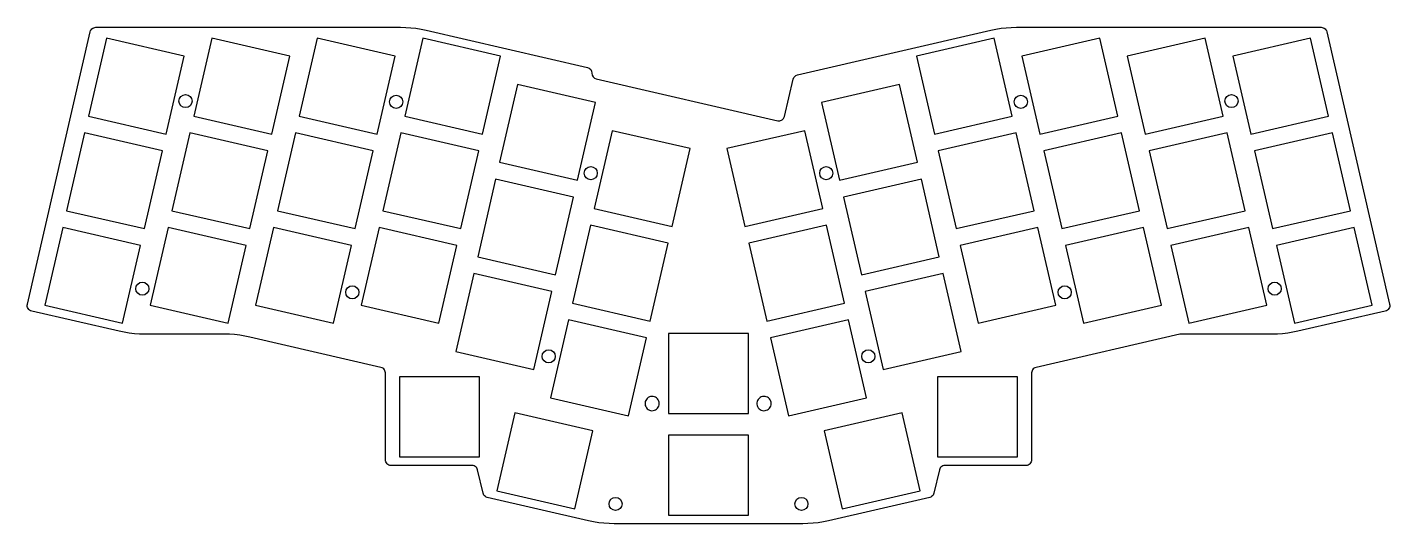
# Model space of a CAD drawing. Header units: millimetres. Extents: x -113 to 126, y 24 to 111.
import ezdxf

# ---------------------------------------------------------------- set-up
doc = ezdxf.new("R2010")
doc.units = ezdxf.units.MM
doc.layers.get('0').update_dxf_attribs({"linetype": 'CONTINUOUS'})

msp = doc.modelspace()

# ---------------------------------------------------------------- linework, layer by layer
msp.add_lwpolyline([(-42.918813, 109.995243), (-14.660433, 103.471281, -0.3541367615), (-13.885538, 102.479394, 0.3541367625), (-13.110642, 101.487507), (18.66791, 94.15085, 0.4142135613), (19.867232, 94.900269), (21.373349, 101.423978, -0.2867453853), (22.122768, 102.173397), (56.002909, 109.995243), (56.891546, 110.179275), (57.787618, 110.322805), (58.689278, 110.425537), (59.59467, 110.487259), (60.50193, 110.507841), (113.874508, 110.507841), (114.065321, 110.489475), (114.249125, 110.435037), (114.419164, 110.346527), (114.56919, 110.227197), (114.693689, 110.081433), (114.788088, 109.914591), (114.848878, 109.732793), (125.865563, 62.014289), (125.890725, 61.819875), (125.877476, 61.624287), (125.826326, 61.435042), (125.739241, 61.259412), (125.619565, 61.104145), (125.4719, 60.975207), (125.301917, 60.877554), (125.116144, 60.814968), (109.797792, 57.278448), (108.909152, 57.094424), (108.013081, 56.950899), (107.111421, 56.848168), (106.206029, 56.786443), (105.29877, 56.765849), (89.104009, 56.765849), (63.922149, 50.952159), (63.740366, 50.891329), (63.573529, 50.796933), (63.427767, 50.672439), (63.308436, 50.522421), (63.21992, 50.352391), (63.165471, 50.168596), (63.1471, 49.977789), (63.1471, 34.767101), (63.127846, 34.572026), (63.070916, 34.384453), (62.978496, 34.211585), (62.854137, 34.06006), (62.702614, 33.935699), (62.529747, 33.843278), (62.342174, 33.786346), (62.1471, 33.767101), (47.95809, 33.767101), (47.767278, 33.748735), (47.583476, 33.694296), (47.41344, 33.605784), (47.263418, 33.486453), (47.138923, 33.340687), (47.044531, 33.173844), (46.98372, 32.992052), (46.045442, 28.927924), (45.987014, 28.751429), (45.896912, 28.588808), (45.778251, 28.445687), (45.635138, 28.327016), (45.472523, 28.236902), (45.296023, 28.178505), (27.55199, 24.081972), (26.663352, 23.897944), (25.76728, 23.754417), (24.86562, 23.651686), (23.960229, 23.589962), (23.052969, 23.569373), (-9.968873, 23.569373), (-10.876133, 23.589962), (-11.781525, 23.651685), (-12.683184, 23.754416), (-13.579256, 23.897944), (-14.467894, 24.081972), (-32.211927, 28.178505), (-32.388391, 28.236979), (-32.550983, 28.327104), (-32.694083, 28.445768), (-32.812747, 28.588868), (-32.902872, 28.75146), (-32.961346, 28.927924), (-33.899623, 32.992052), (-33.960448, 33.173838), (-34.054841, 33.340678), (-34.179335, 33.486441), (-34.329354, 33.605772), (-34.499387, 33.694286), (-34.683185, 33.748729), (-34.873994, 33.767102), (-49.063004, 33.767101), (-49.258094, 33.786316), (-49.445688, 33.843221), (-49.618574, 33.935631), (-49.770111, 34.059994), (-49.894474, 34.211531), (-49.986884, 34.384417), (-50.043789, 34.572011), (-50.063004, 34.767101), (-50.063004, 49.977789), (-50.081376, 50.168598), (-50.135819, 50.352396), (-50.224333, 50.522429), (-50.343663, 50.672448), (-50.489427, 50.796942), (-50.656267, 50.891335), (-50.838053, 50.952159), (-73.799604, 56.253251), (-74.688242, 56.437279), (-75.584314, 56.580807), (-76.485973, 56.683538), (-77.391365, 56.745261), (-78.298625, 56.76585), (-92.214674, 56.765849), (-93.121935, 56.786438), (-94.027327, 56.848161), (-94.928986, 56.950892), (-95.825058, 57.09442), (-96.713696, 57.278448), (-112.032048, 60.814968), (-112.217816, 60.877576), (-112.3878, 60.975223), (-112.535468, 61.104155), (-112.655145, 61.259419), (-112.742232, 61.435047), (-112.793383, 61.62429), (-112.806631, 61.819876), (-112.781467, 62.014289), (-101.764782, 109.732793), (-101.703958, 109.914578), (-101.609564, 110.081418), (-101.485071, 110.227181), (-101.335051, 110.346512), (-101.165019, 110.435025), (-100.981221, 110.489468), (-100.790412, 110.507841), (-47.417834, 110.507841), (-46.510574, 110.487253), (-45.605182, 110.42553), (-44.703523, 110.322799), (-43.807451, 110.179271)], format="xyb", close=True)
for points in [[(-98.948218, 108.596389), (-102.097533, 94.955208), (-88.456352, 91.805893), (-85.307037, 105.447074)], [(-80.474753, 108.596376), (-83.624068, 94.955195), (-69.982887, 91.80588), (-66.833572, 105.447061)], [(-62.001277, 108.596381), (-65.150592, 94.9552), (-51.509411, 91.805885), (-48.360096, 105.447066)], [(-43.527804, 108.59638), (-46.677119, 94.955199), (-33.035938, 91.805884), (-29.886623, 105.447065)], [(56.611913, 108.596381), (42.970732, 105.447066), (46.120047, 91.805885), (59.761228, 94.9552)], [(75.085392, 108.596381), (61.444211, 105.447066), (64.593526, 91.805885), (78.234707, 94.9552)], [(93.558859, 108.596381), (79.917678, 105.447066), (83.066993, 91.805885), (96.708174, 94.9552)], [(112.032331, 108.596385), (98.39115, 105.44707), (101.540465, 91.805889), (115.181646, 94.955204)], [(-26.92395, 100.498145), (-30.073265, 86.856964), (-16.432084, 83.707649), (-13.282769, 97.34883)], [(40.008063, 100.498142), (26.366882, 97.348827), (29.516197, 83.707646), (43.157378, 86.856961)], [(-102.772394, 92.032097), (-105.921709, 78.390916), (-92.280528, 75.241601), (-89.131213, 88.882782)], [(-84.298915, 92.032093), (-87.44823, 78.390912), (-73.807049, 75.241597), (-70.657734, 88.882778)], [(-65.825445, 92.032093), (-68.97476, 78.390912), (-55.333579, 75.241597), (-52.184264, 88.882778)], [(-47.351969, 92.032093), (-50.501284, 78.390912), (-36.860103, 75.241597), (-33.710788, 88.882778)], [(-10.320104, 92.399909), (-13.469419, 78.758728), (0.171762, 75.609413), (3.321077, 89.250594)], [(23.404216, 92.399904), (9.763035, 89.250589), (12.91235, 75.609408), (26.553531, 78.758723)], [(60.436075, 92.03209), (46.794894, 88.882775), (49.944209, 75.241594), (63.58539, 78.390909)], [(78.909556, 92.032098), (65.268375, 88.882783), (68.41769, 75.241602), (82.058871, 78.390917)], [(97.383024, 92.032091), (83.741843, 88.882776), (86.891158, 75.241595), (100.532339, 78.39091)], [(115.856505, 92.032092), (102.215324, 88.882777), (105.364639, 75.241596), (119.00582, 78.390911)], [(-30.748123, 83.933856), (-33.897438, 70.292675), (-20.256257, 67.14336), (-17.106942, 80.784541)], [(43.832232, 83.933856), (30.191051, 80.784541), (33.340366, 67.14336), (46.981547, 70.292675)], [(-106.596558, 75.467803), (-109.745873, 61.826622), (-96.104692, 58.677307), (-92.955377, 72.318488)], [(-88.123085, 75.4678), (-91.2724, 61.826619), (-77.631219, 58.677304), (-74.481904, 72.318485)], [(-69.649613, 75.467799), (-72.798928, 61.826618), (-59.157747, 58.677303), (-56.008432, 72.318484)], [(-51.176134, 75.467799), (-54.325449, 61.826618), (-40.684268, 58.677303), (-37.534953, 72.318484)], [(-14.144271, 75.835621), (-17.293586, 62.19444), (-3.652405, 59.045125), (-0.50309, 72.686306)], [(27.228382, 75.835611), (13.587201, 72.686296), (16.736516, 59.045115), (30.377697, 62.19443)], [(64.260247, 75.467799), (50.619066, 72.318484), (53.768381, 58.677303), (67.409562, 61.826618)], [(82.733722, 75.467798), (69.092541, 72.318483), (72.241856, 58.677302), (85.883037, 61.826617)], [(101.207196, 75.4678), (87.566015, 72.318485), (90.71533, 58.677304), (104.356511, 61.826619)], [(119.680669, 75.467796), (106.039488, 72.318481), (109.188803, 58.6773), (122.829984, 61.826615)], [(-34.572291, 67.369562), (-37.721606, 53.728381), (-24.080425, 50.579066), (-20.93111, 64.220247)], [(47.656398, 67.369567), (34.015217, 64.220252), (37.164532, 50.579071), (50.805713, 53.728386)], [(-17.96844, 59.271329), (-21.117755, 45.630148), (-7.476574, 42.480833), (-4.327259, 56.122014)], [(31.052552, 59.271328), (17.411371, 56.122013), (20.560686, 42.480832), (34.201867, 45.630147)], [(-0.471942, 56.867841), (-0.471942, 42.867841), (13.528058, 42.867841), (13.528058, 56.867841)], [(-47.562998, 49.2671), (-47.562998, 35.2671), (-33.562998, 35.2671), (-33.562998, 49.2671)], [(46.647111, 49.267101), (46.647111, 35.267101), (60.647111, 35.267101), (60.647111, 49.267101)], [(-3.378023, 45.866582), (-3.600093, 45.836501), (-3.813223, 45.767251), (-4.010563, 45.661058), (-4.18577, 45.521335), (-4.333213, 45.352573), (-4.448153, 45.160196), (-4.526896, 44.950387), (-4.56691, 44.72989), (-4.56691, 44.505792), (-4.526896, 44.285295), (-4.448153, 44.075486), (-4.333213, 43.883109), (-4.18577, 43.714347), (-4.010563, 43.574624), (-3.813223, 43.468431), (-3.600093, 43.399181), (-3.378023, 43.3691), (-3.15415, 43.379154), (-2.935671, 43.42902), (-2.729606, 43.517097), (-2.54258, 43.640552), (-2.380603, 43.795418), (-2.248881, 43.976717), (-2.151648, 44.178622), (-2.09203, 44.394645), (-2.071942, 44.617841), (-2.09203, 44.841037), (-2.151648, 45.05706), (-2.248881, 45.258965), (-2.380603, 45.440264), (-2.54258, 45.59513), (-2.729606, 45.718585), (-2.935671, 45.806662), (-3.15415, 45.856528)], [(16.221977, 45.866582), (15.999907, 45.836501), (15.786777, 45.767251), (15.589437, 45.661058), (15.41423, 45.521335), (15.266787, 45.352573), (15.151847, 45.160196), (15.073104, 44.950387), (15.03309, 44.72989), (15.03309, 44.505792), (15.073104, 44.285295), (15.151847, 44.075486), (15.266787, 43.883109), (15.41423, 43.714347), (15.589437, 43.574624), (15.786777, 43.468431), (15.999907, 43.399181), (16.221977, 43.3691), (16.44585, 43.379154), (16.664329, 43.42902), (16.870394, 43.517097), (17.05742, 43.640552), (17.219397, 43.795418), (17.351119, 43.976717), (17.448352, 44.178622), (17.50797, 44.394645), (17.528058, 44.617841), (17.50797, 44.841037), (17.448352, 45.05706), (17.351119, 45.258965), (17.219397, 45.440264), (17.05742, 45.59513), (16.870394, 45.718585), (16.664329, 45.806662), (16.44585, 45.856528)], [(-27.385291, 42.971905), (-30.534606, 29.330724), (-16.893425, 26.181409), (-13.74411, 39.82259)], [(40.469405, 42.971901), (26.828224, 39.822586), (29.977539, 26.181405), (43.61872, 29.33072)], [(-0.457942, 39.069373), (-0.457942, 25.069373), (13.542058, 25.069373), (13.542058, 39.069373)]]:
    msp.add_lwpolyline(points, close=True)
for centre in [(-85.07196, 97.58206), (-48.17196, 97.45206), (61.256058, 97.45206), (98.156058, 97.58206), (-14.09196, 84.96206), (27.176058, 84.96206), (-92.64196, 64.73206), (-55.86196, 64.09206), (68.946058, 64.09206), (105.726058, 64.73206), (-21.45196, 52.88206), (34.536058, 52.88206), (-9.73196, 27.04206), (22.816058, 27.04206)]:
    msp.add_circle(centre, 1.15)

doc.saveas('drawing.dxf')
